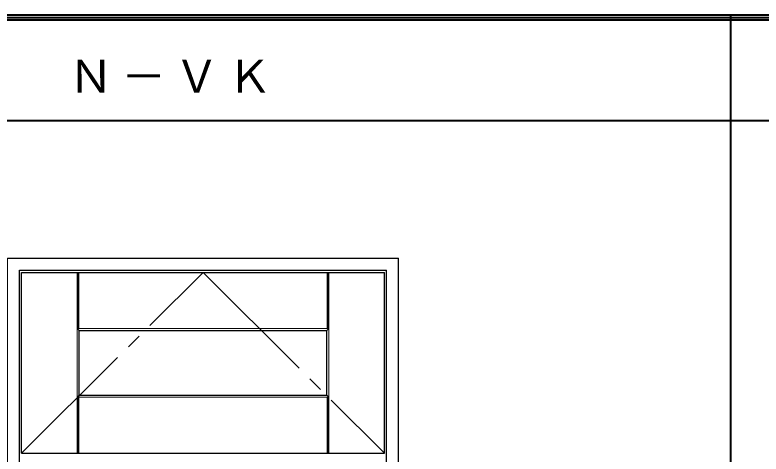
# Model space of a CAD drawing. Units: millimetres, scale not verified. Extents: x -6000 to 5700, y -4307 to 4175.
# Drawn here: x -2451 to -966, y 3301 to 4175 of the extents above; entities that cross this region are included whole.
import ezdxf

# ---------------------------------------------------------------- set-up
doc = ezdxf.new("R2010")
doc.units = ezdxf.units.MM
doc.header["$LTSCALE"] = 30
doc.linetypes.add('CHAIN2', pattern=[12, 9, -1, 1, -1])
for name, color, linetype, lineweight in [('0-2_扉', 3, 'Continuous', 25), ('0-3_仕上げ', 3, 'Continuous', 25), ('0-4_枠', 3, 'Continuous', 25), ('0-7', 7, 'CHAIN2', 18), ('F-1_枠', 6, 'Continuous', 40)]:
    doc.layers.add(name, color=color, linetype=linetype, lineweight=lineweight)
doc.layers.add('0-A_文字', color=7, linetype='Continuous')
doc.styles.add('ＭＳ ゴシック', font='')
doc.styles.get('ＭＳ ゴシック').set_extended_font_data('MS Gothic')

msp = doc.modelspace()

# ---------------------------------------------------------------- linework, layer by layer
at = {"layer": '0-2_扉'}
for p, q in [((-2438.3, 3303.25), (-2438.3, 3662.25)), ((-2438.3, 3662.25), (-1715.3, 3662.25))]:
    msp.add_line(p, q, dxfattribs=at)
msp.add_lwpolyline([(-2438.3, 3303.25), (-1715.3, 3303.25), (-1715.3, 3662.25)], dxfattribs=at)
at = {"layer": '0-3_仕上げ', "color": 7, "lineweight": 18}
for p, q in [((-2327.3, 3303.25), (-2327.3, 3662.25)), ((-2325.8, 3549.75), (-2325.8, 3662.25)), ((-2324.3, 3551.25), (-2324.3, 3662.25)), ((-1829.3, 3551.25), (-1829.3, 3662.25)), ((-1827.8, 3549.75), (-1827.8, 3662.25)), ((-1826.3, 3303.25), (-1826.3, 3662.25)), ((-1829.3, 3551.25), (-2324.3, 3551.25)), ((-2325.8, 3415.75), (-2325.8, 3303.25)), ((-2324.3, 3414.25), (-2324.3, 3303.25)), ((-1829.3, 3414.25), (-2324.3, 3414.25)), ((-1829.3, 3414.25), (-1829.3, 3303.25)), ((-1827.8, 3415.75), (-1827.8, 3303.25))]:
    msp.add_line(p, q, dxfattribs=at)
at = {"layer": '0-3_仕上げ'}
for p, q in [((-2323.3, 3418.25), (-2323.3, 3547.25)), ((-2323.3, 3547.25), (-1830.3, 3547.25))]:
    msp.add_line(p, q, dxfattribs=at)
at = {"layer": '0-3_仕上げ', "color": 7, "lineweight": 18}
for points in [[(-2324.3, 3551.25), (-2325.8, 3549.75), (-2323.3, 3547.25)], [(-1829.3, 3551.25), (-1827.8, 3549.75), (-1830.3, 3547.25)], [(-2324.3, 3414.25), (-2325.8, 3415.75), (-2323.3, 3418.25)], [(-1829.3, 3414.25), (-1827.8, 3415.75), (-1830.3, 3418.25)]]:
    msp.add_lwpolyline(points, dxfattribs=at)
at = {"layer": '0-3_仕上げ'}
msp.add_lwpolyline([(-2323.3, 3418.25), (-1830.3, 3418.25), (-1830.3, 3547.25)], dxfattribs=at)
at = {"layer": '0-4_枠'}
for p, q in [((-1687.8, 1279.25), (-1687.8, 3691.25)), ((-1711.8, 1279.25), (-1711.8, 3667.25))]:
    msp.add_line(p, q, dxfattribs=at)
for points in [[(-2465.8, 1279.25), (-2465.8, 3691.25), (-1687.8, 3691.25)], [(-2441.8, 1279.25), (-2441.8, 3667.25), (-1711.8, 3667.25)]]:
    msp.add_lwpolyline(points, dxfattribs=at)
at = {"layer": '0-7'}
msp.add_lwpolyline([(-2438.3, 3303.25), (-2076.8, 3662.25), (-1715.3, 3303.25)], dxfattribs=at)
at = {"layer": 'F-1_枠'}
for p, q in [((-6000, 4175), (5700, 4175)), ((-1026.8, 4175), (-1026.8, -3790)), ((-6000, 4170), (5700, 4170)), ((-6000, 4165), (5700, 4165)), ((-6000, 3965), (5700, 3965))]:
    msp.add_line(p, q, dxfattribs=at)

# ---------------------------------------------------------------- texts
at = {"layer": '0-A_文字', "insert": (-2345.1, 4020), "char_height": 65.98, "attachment_point": 7, "style": 'ＭＳ ゴシック'}
msp.add_mtext('\\T1.17;Ｎ－ＶＫ', dxfattribs=at)

doc.saveas('drawing.dxf')
